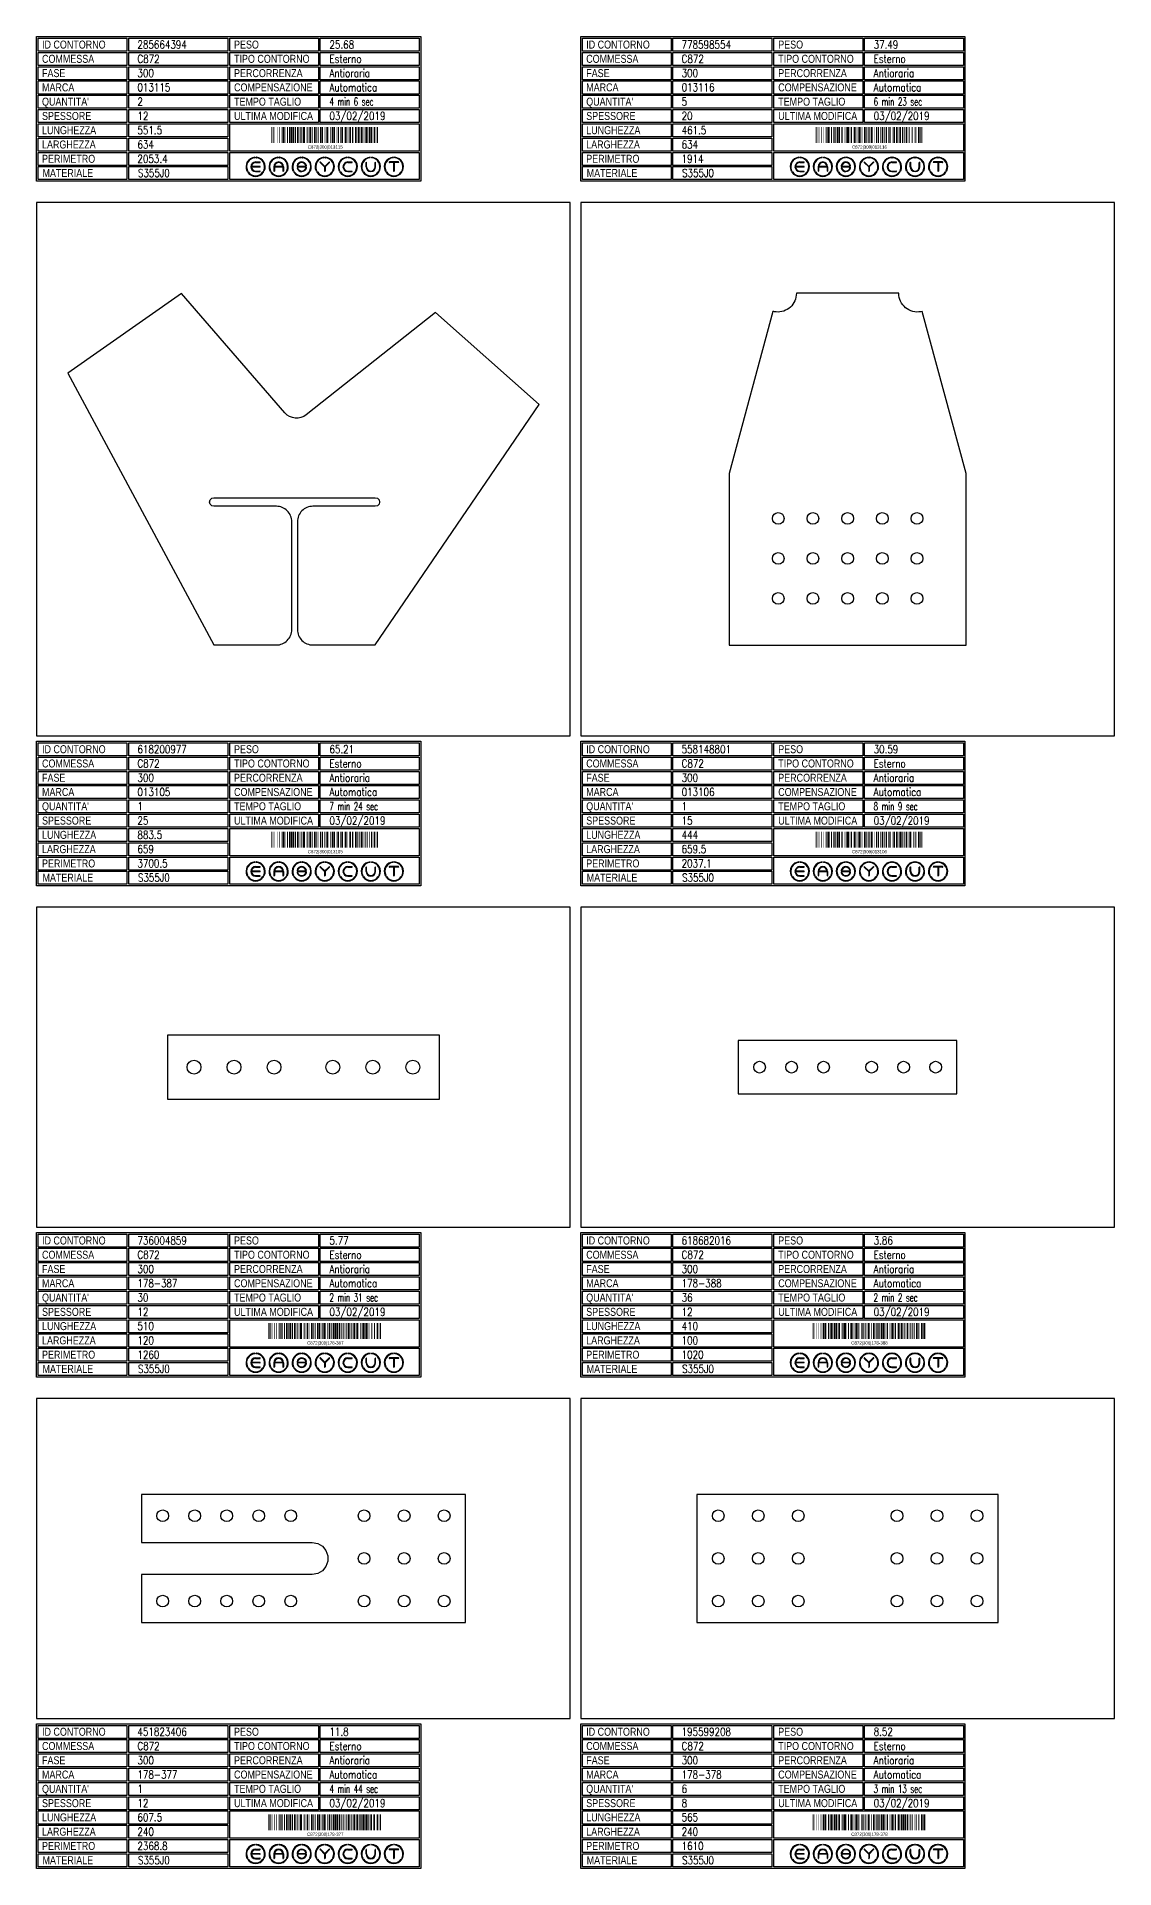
# Model space of a CAD drawing. Header units: millimetres. Extents: x 10000 to 53102, y 10000 to 35064.
# Drawn here: x 18160 to 20180, y 13242 to 16676 of the extents above; entities that cross this region are included whole.
import ezdxf
from ezdxf.enums import TextEntityAlignment as Align

# ---------------------------------------------------------------- set-up
doc = ezdxf.new("R2010")
doc.units = ezdxf.units.MM
doc.styles.add('EasyCutStyle', font='romans.shx', dxfattribs={"width": 0.8})
doc.styles.add('EasyCutStyle1', font='arial.ttf', dxfattribs={"width": 0.8})

# ---------------------------------------------------------------- blocks, each defined once
blk = doc.blocks.new('BlockShape01')
at = {"color": 253}
blk.add_lwpolyline([(0, 0), (720, 0), (720, -271), (0, -271)], close=True, dxfattribs=at)
at = {"color": 2}
for points in [[(3, -2.9), (169.3, -2.9), (169.3, -27.3), (3, -27.3)], [(3, -2.9), (169.3, -2.9), (169.3, -27.3), (3, -27.3)], [(3, -29.6), (169.3, -29.6), (169.3, -54), (3, -54)], [(361.9, -2.9), (528.3, -2.9), (528.3, -27.3), (361.9, -27.3)], [(361.9, -29.6), (528.3, -29.6), (528.3, -54), (361.9, -54)], [(3, -56.4), (169.3, -56.4), (169.3, -80.8), (3, -80.8)], [(361.9, -56.4), (528.3, -56.4), (528.3, -80.8), (361.9, -80.8)], [(3, -83.1), (169.3, -83.1), (169.3, -107.6), (3, -107.6)], [(361.9, -83.1), (528.3, -83.1), (528.3, -107.6), (361.9, -107.6)], [(3, -109.9), (169.3, -109.9), (169.3, -134.3), (3, -134.3)], [(3, -136.7), (169.3, -136.7), (169.3, -161.1), (3, -161.1)], [(361.9, -109.9), (528.3, -109.9), (528.3, -134.3), (361.9, -134.3)], [(361.9, -136.7), (528.3, -136.7), (528.3, -161.1), (361.9, -161.1)], [(3, -163.4), (169.3, -163.4), (169.3, -187.9), (3, -187.9)], [(3, -190.2), (169.3, -190.2), (169.3, -214.6), (3, -214.6)], [(3, -217), (169.3, -217), (169.3, -241.4), (3, -241.4)], [(3, -243.7), (169.3, -243.7), (169.3, -268.1), (3, -268.1)]]:
    blk.add_lwpolyline(points, close=True, dxfattribs=at)
at = {"color": 1}
for points in [[(172.7, -2.9), (358.1, -2.9), (358.1, -27.3), (172.7, -27.3)], [(172.7, -29.6), (358.1, -29.6), (358.1, -54), (172.7, -54)], [(531.6, -2.9), (717, -2.9), (717, -27.3), (531.6, -27.3)], [(531.6, -29.6), (717, -29.6), (717, -54), (531.6, -54)], [(172.7, -56.4), (358.1, -56.4), (358.1, -80.8), (172.7, -80.8)], [(531.6, -56.4), (717, -56.4), (717, -80.8), (531.6, -80.8)], [(172.7, -83.1), (358.1, -83.1), (358.1, -107.6), (172.7, -107.6)], [(531.6, -83.1), (717, -83.1), (717, -107.6), (531.6, -107.6)], [(172.7, -109.9), (358.1, -109.9), (358.1, -134.3), (172.7, -134.3)], [(172.7, -136.7), (358.1, -136.7), (358.1, -161.1), (172.7, -161.1)], [(531.6, -109.9), (717, -109.9), (717, -134.3), (531.6, -134.3)], [(531.6, -136.7), (717, -136.7), (717, -161.1), (531.6, -161.1)], [(172.7, -163.4), (358.1, -163.4), (358.1, -187.9), (172.7, -187.9)], [(361.9, -163.4), (717, -163.4), (717, -214.6), (361.9, -214.6)], [(172.7, -190.2), (358.1, -190.2), (358.1, -214.6), (172.7, -214.6)], [(172.7, -217), (358.1, -217), (358.1, -241.4), (172.7, -241.4)], [(361.9, -217), (717, -217), (717, -268.1), (361.9, -268.1)], [(172.7, -243.7), (358.1, -243.7), (358.1, -268.1), (172.7, -268.1)]]:
    blk.add_lwpolyline(points, close=True, dxfattribs=at)
at = {"color": 161, "style": 'EasyCutStyle1', "width": 0.8}
for s, p in [('COMMESSA', (10.1, -49.1)), ('ID CONTORNO', (10.1, -22.4)), ('TIPO CONTORNO', (370, -49.1)), ('PESO', (370, -22.4)), ('FASE', (10.1, -75.9)), ('PERCORRENZA', (370, -75.9)), ('MARCA', (10.1, -102.6)), ('COMPENSAZIONE', (370, -102.6)), ("QUANTITA'", (10.1, -129.4)), ('TEMPO TAGLIO', (370, -129.4)), ('SPESSORE', (10.1, -156.2)), ('LUNGHEZZA', (10.1, -182.9)), ('ULTIMA MODIFICA', (370, -156.2)), ('LARGHEZZA', (10.1, -209.7)), ('PERIMETRO', (10.1, -236.5)), ('MATERIALE', (11, -263.2))]:
    blk.add_text(s, height=15, dxfattribs=at).set_placement(p)
at = {"style": 'EasyCutStyle'}
for tag, p, width in [('ORDERSHAPE', (188.9, -49.1), 0.8), ('IDSHAPE', (188.9, -22.4), 0.8), ('TYPESHAPE', (548.8, -49.1), 0.8), ('WEIGTHSHAPE', (548.8, -22.4), 0.8), ('PHASESHAPE', (188.9, -75.9), 0.8), ('JOUSHAPE', (548.8, -75.9), 0.8), ('MKSHAPE', (188.9, -102.6), 0.8), ('COMPSHAPE', (548.8, -102.6), 0.8), ('QTASHAPE', (188.9, -129.4), 0.8), ('TIMECUTSHAPE', (548.8, -129.4), 0.65), ('TKSHAPE', (188.9, -156.2), 0.8), ('LENGTHSHAPE', (188.9, -182.9), 0.8), ('LASTMODIFYSHAPE', (548.8, -156.2), 0.8), ('HEIGHTSHAPE', (188.9, -209.7), 0.8), ('PERIMETERSHAPE', (188.9, -236.5), 0.8), ('MATSHAPE', (189.8, -263.2), 0.8)]:
    blk.add_attdef(tag, p, '', height=15, dxfattribs=dict(at, width=width))
blk = doc.blocks.new('Logo')
for color, points in [(140, [(-144.9, -7.2, -1), (-145.9, -7.6, -0.520567), (-131.2, 17.9, -1), (-131.1, 16.9, 0.520567)]), (256, [(-121.7, 0.5), (-137.5, 0.5, -0.394366), (-129.6, 7.9), (-121.7, 7.9, 1), (-121.7, 9), (-129.6, 9, 1), (-129.6, -9), (-121.7, -9, 1), (-121.7, -7.9), (-129.6, -7.9, -0.394366), (-137.5, -0.5), (-121.7, -0.5, 1)]), (140, [(-114.3, -7.2, 1), (-113.3, -7.6, 0.520567), (-128, 17.9, 0.916853), (-128.2, 16.9, 0.043377), (-128.1, 16.9, -0.520567)]), (140, [(-101.7, -7.2, -1), (-102.7, -7.6, -0.520567), (-88, 17.9, -1), (-87.9, 16.9, 0.520567)]), (140, [(-71.1, -7.2, 1), (-70.1, -7.6, 0.520567), (-84.8, 17.9, 1), (-84.9, 16.9, -0.520567)]), (140, [(-58.5, -7.2, -1), (-59.5, -7.6, -0.520567), (-44.8, 17.9, -1), (-44.7, 16.9, 0.520567)]), (256, [(-36.6, -0.5, -0.486114), (-35.5, -1.9, -0.776377), (-50.9, -2, 1), (-51.9, -2.3, 0.776377), (-34.5, -2.1, 0.486114), (-36.6, 0.5), (-49.8, 0.5, -0.486114), (-50.9, 1.9, -0.776377), (-35.5, 2, 1), (-34.5, 2.3, 0.776377), (-51.9, 2.1, 0.486114), (-49.8, -0.5)]), (140, [(-27.9, -7.2, 1), (-26.9, -7.6, 0.520567), (-41.6, 17.9, 1), (-41.7, 16.9, -0.520567)]), (140, [(-15.3, -7.2, -1), (-16.3, -7.6, -0.520567), (-1.6, 17.9, -1), (-1.5, 16.9, 0.520567)]), (256, [(0, 0.8), (-8.1, 8.8, 1), (-8.8, 8.1), (-0.5, -0.2), (-0.5, -7.9, 1), (0.5, -7.9), (0.5, -0.2), (8.8, 8.1, 1), (8.1, 8.8)]), (140, [(15.3, -7.2, 1), (16.3, -7.6, 0.520567), (1.6, 17.9, 1), (1.5, 16.9, -0.520567)]), (140, [(27.9, -7.2, -1), (26.9, -7.6, -0.520567), (41.6, 17.9, -1), (41.7, 16.9, 0.520567)]), (256, [(43.2, -9), (51.1, -9, 1), (51.1, -7.9), (43.2, -7.9, -1), (43.2, 7.9), (51.1, 7.9, 1), (51.1, 9), (43.2, 9, 1)]), (140, [(58.5, -7.2, 1), (59.5, -7.6, 0.520567), (44.8, 17.9, 1), (44.7, 16.9, -0.520567)]), (140, [(71.1, -7.2, -1), (70.1, -7.6, -0.520567), (84.8, 17.9, -1), (84.9, 16.9, 0.520567)]), (256, [(78.5, 0), (78.5, 7.9, 1), (77.4, 7.9), (77.4, 0, 1), (95.4, 0), (95.4, 7.9, 1), (94.3, 7.9), (94.3, 0, -1)]), (140, [(101.7, -7.2, 1), (102.7, -7.6, 0.520567), (88, 17.9, 1), (87.9, 16.9, -0.520567)]), (140, [(114.3, -7.2, -1), (113.3, -7.6, -0.520567), (128, 17.9, -1), (128.1, 16.9, 0.520567)]), (256, [(121.1, 9, 1), (121.1, 7.9), (129.1, 7.9), (129.1, -7.9, 1), (130.1, -7.9), (130.1, 7.9), (138.1, 7.9, 1), (138.1, 9)]), (140, [(144.9, -7.2, 1), (145.9, -7.6, 0.520567), (131.2, 17.9, 1), (131.1, 16.9, -0.520567)]), (140, [(-114.9, -10.3, 1), (-115.7, -9.7, -0.520567), (-143.5, -9.7, 1), (-144.3, -10.3, 0.520567)]), (140, [(-71.7, -10.3, 1), (-72.5, -9.7, -0.520567), (-100.3, -9.7, 1), (-101.1, -10.3, 0.520567)]), (140, [(-28.5, -10.3, 1), (-29.3, -9.7, -0.520567), (-57.1, -9.7, 1), (-57.9, -10.3, 0.520567)]), (140, [(14.7, -10.3, 1), (13.9, -9.7, -0.520567), (-13.9, -9.7, 1), (-14.7, -10.3, 0.520567)]), (140, [(57.9, -10.3, 1), (57.1, -9.7, -0.520567), (29.3, -9.7, 1), (28.5, -10.3, 0.520567)]), (140, [(101.1, -10.3, 1), (100.3, -9.7, -0.520567), (72.5, -9.7, 1), (71.7, -10.3, 0.520567)]), (140, [(144.3, -10.3, 1), (143.5, -9.7, -0.520567), (115.7, -9.7, 1), (114.9, -10.3, 0.520567)])]:
    blk.add_hatch(color=color).paths.add_polyline_path(points)
h = blk.add_hatch(color=256)
h.paths.add_polyline_path([(-78.5, -0.5), (-78.5, -7.9, 1), (-77.4, -7.9), (-77.4, 0, 1), (-95.4, 0), (-95.4, -7.9, 1), (-94.3, -7.9), (-94.3, -0.5)])
h.paths.add_polyline_path([(-94.3, 0.5, -0.933992), (-78.5, 0.5)], flags=16)
for p, q in [((-121.7, 0.5), (-137.5, 0.5)), ((-129.6, 9), (-121.7, 9)), ((-129.6, 7.9), (-121.7, 7.9)), ((-95.4, 0), (-95.4, -7.9)), ((-78.5, 0.5), (-94.3, 0.5)), ((-77.4, 0), (-77.4, -7.9)), ((-36.6, 0.5), (-49.8, 0.5)), ((-0.5, -0.2), (-8.8, 8.1)), ((0, 0.8), (-8.1, 8.8)), ((0, 0.8), (8.1, 8.8)), ((0.5, -0.2), (8.8, 8.1)), ((43.2, 9), (51.1, 9)), ((43.2, 7.9), (51.1, 7.9)), ((77.4, 0), (77.4, 7.9)), ((78.5, 0), (78.5, 7.9)), ((94.3, 0), (94.3, 7.9)), ((95.4, 0), (95.4, 7.9)), ((138.1, 9), (121.1, 9)), ((129.1, 7.9), (121.1, 7.9)), ((129.1, 7.9), (129.1, -7.9)), ((130.1, 7.9), (130.1, -7.9)), ((138.1, 7.9), (130.1, 7.9)), ((-121.7, -0.5), (-137.5, -0.5)), ((-129.6, -7.9), (-121.7, -7.9)), ((-129.6, -9), (-121.7, -9)), ((-94.3, -0.5), (-94.3, -7.9)), ((-78.5, -0.5), (-94.3, -0.5)), ((-78.5, -0.5), (-78.5, -7.9)), ((-36.6, -0.5), (-49.8, -0.5)), ((-0.5, -0.2), (-0.5, -7.9)), ((0.5, -0.2), (0.5, -7.9)), ((43.2, -7.9), (51.1, -7.9)), ((43.2, -9), (51.1, -9))]:
    blk.add_line(p, q)
at = {"color": 140}
for centre, radius, start, end in [((-129.6, 0), 18, 95, 205), ((-129.6, 0), 16.9, 95, 205), ((-131.1, 17.4), 0.54, 275, 95), ((-128.1, 17.4), 0.54, 85, 265), ((-129.6, 0), 16.9, 335, 85), ((-129.6, 0), 18, 335, 85), ((-86.4, 0), 18, 95, 205), ((-86.4, 0), 16.9, 95, 205), ((-87.9, 17.4), 0.54, 275, 95), ((-84.9, 17.4), 0.54, 85, 265), ((-86.4, 0), 16.9, 335, 85), ((-86.4, 0), 18, 335, 85), ((-43.2, 0), 18, 95, 205), ((-43.2, 0), 16.9, 95, 205), ((-44.7, 17.4), 0.54, 275, 95), ((-41.7, 17.4), 0.54, 85, 265), ((-43.2, 0), 16.9, 335, 85), ((-43.2, 0), 18, 335, 85), ((0, 0), 18, 95, 205), ((0, 0), 16.9, 95, 205), ((-1.5, 17.4), 0.54, 275, 95), ((1.5, 17.4), 0.54, 85, 265), ((0, 0), 16.9, 335, 85), ((0, 0), 18, 335, 85), ((43.2, 0), 18, 95, 205), ((43.2, 0), 16.9, 95, 205), ((41.7, 17.4), 0.54, 275, 95), ((44.7, 17.4), 0.54, 85, 265), ((43.2, 0), 16.9, 335, 85), ((43.2, 0), 18, 335, 85), ((86.4, 0), 18, 95, 205), ((86.4, 0), 16.9, 95, 205), ((84.9, 17.4), 0.54, 275, 95), ((87.9, 17.4), 0.54, 85, 265), ((86.4, 0), 16.9, 335, 85), ((86.4, 0), 18, 335, 85), ((129.6, 0), 18, 95, 205), ((129.6, 0), 16.9, 95, 205), ((128.1, 17.4), 0.54, 275, 95), ((131.1, 17.4), 0.54, 85, 265), ((129.6, 0), 16.9, 335, 85), ((129.6, 0), 18, 335, 85), ((-145.4, -7.4), 0.54, 205, 25), ((-143.9, -10), 0.54, 35, 215), ((-129.6, 0), 18, 215, 325), ((-129.6, 0), 16.9, 215, 325), ((-115.3, -10), 0.54, 325, 145), ((-113.8, -7.4), 0.54, 155, 335), ((-102.2, -7.4), 0.54, 205, 25), ((-100.7, -10), 0.54, 35, 215), ((-86.4, 0), 18, 215, 325), ((-86.4, 0), 16.9, 215, 325), ((-72.1, -10), 0.54, 325, 145), ((-70.6, -7.4), 0.54, 155, 335), ((-59, -7.4), 0.54, 205, 25), ((-57.5, -10), 0.54, 35, 215), ((-43.2, 0), 18, 215, 325), ((-43.2, 0), 16.9, 215, 325), ((-28.9, -10), 0.54, 325, 145), ((-27.4, -7.4), 0.54, 155, 335), ((-15.8, -7.4), 0.54, 205, 25), ((-14.3, -10), 0.54, 35, 215), ((0, 0), 18, 215, 325), ((0, 0), 16.9, 215, 325), ((14.3, -10), 0.54, 325, 145), ((15.8, -7.4), 0.54, 155, 335), ((27.4, -7.4), 0.54, 205, 25), ((28.9, -10), 0.54, 35, 215), ((43.2, 0), 18, 215, 325), ((43.2, 0), 16.9, 215, 325), ((57.5, -10), 0.54, 325, 145), ((59, -7.4), 0.54, 155, 335), ((70.6, -7.4), 0.54, 205, 25), ((72.1, -10), 0.54, 35, 215), ((86.4, 0), 18, 215, 325), ((86.4, 0), 16.9, 215, 325), ((100.7, -10), 0.54, 325, 145), ((102.2, -7.4), 0.54, 155, 335), ((113.8, -7.4), 0.54, 205, 25), ((115.3, -10), 0.54, 35, 215), ((129.6, 0), 18, 215, 325), ((129.6, 0), 16.9, 215, 325), ((143.9, -10), 0.54, 325, 145), ((145.4, -7.4), 0.54, 155, 335)]:
    blk.add_arc(centre, radius, start, end, dxfattribs=at)
for centre, radius, start, end in [((-129.6, 0), 9, 90, 270), ((-129.6, 0), 7.92, 90, 176.0904), ((-121.7, 8.5), 0.54, 270, 90), ((-121.7, 0), 0.54, 270, 90), ((-86.4, 0), 9, 0, 180), ((-86.4, 0), 7.92, 3.9096, 176.0904), ((-49.8, 1.6), 2.16, 166.2998, 270), ((-43.2, 0), 9, 15, 166.2998), ((-43.2, 0), 7.92, 15, 166.2998), ((-49.8, 1.6), 1.08, 166.2998, 270), ((-36.6, -1.6), 2.16, 346.2998, 90), ((-35, 2.2), 0.54, 195, 15), ((-8.5, 8.5), 0.54, 45, 225), ((8.5, 8.5), 0.54, 315, 135), ((43.2, 0), 9, 90, 270), ((43.2, 0), 7.92, 90, 270), ((51.1, 8.5), 0.54, 270, 90), ((77.9, 7.9), 0.54, 0, 180), ((86.4, 0), 9, 180, 0), ((86.4, 0), 7.92, 180, 0), ((94.9, 7.9), 0.54, 0, 180), ((121.1, 8.5), 0.54, 90, 270), ((138.1, 8.5), 0.54, 270, 90), ((-129.6, 0), 7.92, 183.9096, 270), ((-121.7, -8.5), 0.54, 270, 90), ((-94.9, -7.9), 0.54, 180, 0), ((-77.9, -7.9), 0.54, 180, 0), ((-51.4, -2.2), 0.54, 15, 195), ((-43.2, 0), 9, 195, 346.2998), ((-43.2, 0), 7.92, 195, 346.2998), ((-36.6, -1.6), 1.08, 346.2998, 90), ((0, -7.9), 0.54, 180, 0), ((51.1, -8.5), 0.54, 270, 90), ((129.6, -7.9), 0.54, 180, 0)]:
    blk.add_arc(centre, radius, start, end)
blk = doc.blocks.new('451823406_128', base_point=(343.75, -400))
at = {"linetype": 'Continuous'}
for points, const_width in [([(344.75, -400), (344.75, -370)], 2), ([(347.25, -400), (347.25, -370)], 1), ([(350.25, -400), (350.25, -370)], 1), ([(355.25, -400), (355.25, -370)], 1), ([(359.25, -400), (359.25, -370)], 1), ([(363.75, -400), (363.75, -370)], 2), ([(367.25, -400), (367.25, -370)], 3), ([(370.25, -400), (370.25, -370)], 1), ([(373.75, -400), (373.75, -370)], 2), ([(378.25, -400), (378.25, -370)], 3), ([(381.75, -400), (381.75, -370)], 2), ([(385.25, -400), (385.25, -370)], 3), ([(388.75, -400), (388.75, -370)], 2), ([(393.25, -400), (393.25, -370)], 3), ([(397.25, -400), (397.25, -370)], 1), ([(399.25, -400), (399.25, -370)], 1), ([(401.25, -400), (401.25, -370)], 1), ([(404.75, -400), (404.75, -370)], 4), ([(410.75, -400), (410.75, -370)], 2), ([(414.25, -400), (414.25, -370)], 1), ([(417.25, -400), (417.25, -370)], 3), ([(421.25, -400), (421.25, -370)], 1), ([(425.25, -400), (425.25, -370)], 3), ([(428.75, -400), (428.75, -370)], 2), ([(432.25, -400), (432.25, -370)], 1), ([(436.25, -400), (436.25, -370)], 3), ([(439.75, -400), (439.75, -370)], 2), ([(443.25, -400), (443.25, -370)], 1), ([(445.25, -400), (445.25, -370)], 1), ([(448.75, -400), (448.75, -370)], 4), ([(454.25, -400), (454.25, -370)], 1), ([(458.25, -400), (458.25, -370)], 3), ([(462.75, -400), (462.75, -370)], 2), ([(466.25, -400), (466.25, -370)], 3), ([(469.75, -400), (469.75, -370)], 2), ([(473.25, -400), (473.25, -370)], 3), ([(477.25, -400), (477.25, -370)], 3), ([(480.25, -400), (480.25, -370)], 1), ([(483.75, -400), (483.75, -370)], 2), ([(487.25, -400), (487.25, -370)], 1), ([(490.75, -400), (490.75, -370)], 2), ([(494.25, -400), (494.25, -370)], 3), ([(498.75, -400), (498.75, -370)], 2), ([(502.25, -400), (502.25, -370)], 1), ([(505.25, -400), (505.25, -370)], 3), ([(510.25, -400), (510.25, -370)], 3), ([(513.75, -400), (513.75, -370)], 2), ([(517.25, -400), (517.25, -370)], 3), ([(521.25, -400), (521.25, -370)], 3), ([(524.75, -400), (524.75, -370)], 2), ([(528.25, -400), (528.25, -370)], 3), ([(531.75, -400), (531.75, -370)], 2), ([(536.25, -400), (536.25, -370)], 3), ([(540.25, -400), (540.25, -370)], 1), ([(542.75, -400), (542.75, -370)], 2), ([(548.25, -400), (548.25, -370)], 3), ([(551.25, -400), (551.25, -370)], 1), ([(553.75, -400), (553.75, -370)], 2)]:
    blk.add_lwpolyline(points, dxfattribs=dict(at, const_width=const_width))
blk.add_text('C872|300|178-377', height=6).set_placement((450.25, -410.5), align=Align.CENTER)
blk = doc.blocks.new('195599208_128', base_point=(322.5, -400))
at = {"linetype": 'Continuous'}
for points, const_width in [([(323.5, -400), (323.5, -370)], 2), ([(326, -400), (326, -370)], 1), ([(329, -400), (329, -370)], 1), ([(334, -400), (334, -370)], 1), ([(338, -400), (338, -370)], 1), ([(342.5, -400), (342.5, -370)], 2), ([(346, -400), (346, -370)], 3), ([(349, -400), (349, -370)], 1), ([(352.5, -400), (352.5, -370)], 2), ([(357, -400), (357, -370)], 3), ([(360.5, -400), (360.5, -370)], 2), ([(364, -400), (364, -370)], 3), ([(367.5, -400), (367.5, -370)], 2), ([(372, -400), (372, -370)], 3), ([(376, -400), (376, -370)], 1), ([(378, -400), (378, -370)], 1), ([(380, -400), (380, -370)], 1), ([(383.5, -400), (383.5, -370)], 4), ([(389.5, -400), (389.5, -370)], 2), ([(393, -400), (393, -370)], 1), ([(396, -400), (396, -370)], 3), ([(400, -400), (400, -370)], 1), ([(404, -400), (404, -370)], 3), ([(407.5, -400), (407.5, -370)], 2), ([(411, -400), (411, -370)], 1), ([(415, -400), (415, -370)], 3), ([(418.5, -400), (418.5, -370)], 2), ([(422, -400), (422, -370)], 1), ([(424, -400), (424, -370)], 1), ([(427.5, -400), (427.5, -370)], 4), ([(433, -400), (433, -370)], 1), ([(437, -400), (437, -370)], 3), ([(441.5, -400), (441.5, -370)], 2), ([(445, -400), (445, -370)], 3), ([(448.5, -400), (448.5, -370)], 2), ([(452, -400), (452, -370)], 3), ([(456, -400), (456, -370)], 3), ([(459, -400), (459, -370)], 1), ([(462.5, -400), (462.5, -370)], 2), ([(466, -400), (466, -370)], 1), ([(469.5, -400), (469.5, -370)], 2), ([(473, -400), (473, -370)], 3), ([(477.5, -400), (477.5, -370)], 2), ([(481, -400), (481, -370)], 1), ([(484, -400), (484, -370)], 3), ([(489, -400), (489, -370)], 3), ([(492.5, -400), (492.5, -370)], 2), ([(496, -400), (496, -370)], 3), ([(500, -400), (500, -370)], 3), ([(503, -400), (503, -370)], 1), ([(506.5, -400), (506.5, -370)], 2), ([(510, -400), (510, -370)], 1), ([(514, -400), (514, -370)], 1), ([(516.5, -400), (516.5, -370)], 2), ([(521.5, -400), (521.5, -370)], 2), ([(527, -400), (527, -370)], 3), ([(530, -400), (530, -370)], 1), ([(532.5, -400), (532.5, -370)], 2)]:
    blk.add_lwpolyline(points, dxfattribs=dict(at, const_width=const_width))
blk.add_text('C872|300|178-378', height=6).set_placement((429, -410.5), align=Align.CENTER)
blk = doc.blocks.new('736004859_128', base_point=(295, -460))
at = {"linetype": 'Continuous'}
for points, const_width in [([(296, -460), (296, -430)], 2), ([(298.5, -460), (298.5, -430)], 1), ([(301.5, -460), (301.5, -430)], 1), ([(306.5, -460), (306.5, -430)], 1), ([(310.5, -460), (310.5, -430)], 1), ([(315, -460), (315, -430)], 2), ([(318.5, -460), (318.5, -430)], 3), ([(321.5, -460), (321.5, -430)], 1), ([(325, -460), (325, -430)], 2), ([(329.5, -460), (329.5, -430)], 3), ([(333, -460), (333, -430)], 2), ([(336.5, -460), (336.5, -430)], 3), ([(340, -460), (340, -430)], 2), ([(344.5, -460), (344.5, -430)], 3), ([(348.5, -460), (348.5, -430)], 1), ([(350.5, -460), (350.5, -430)], 1), ([(352.5, -460), (352.5, -430)], 1), ([(356, -460), (356, -430)], 4), ([(362, -460), (362, -430)], 2), ([(365.5, -460), (365.5, -430)], 1), ([(368.5, -460), (368.5, -430)], 3), ([(372.5, -460), (372.5, -430)], 1), ([(376.5, -460), (376.5, -430)], 3), ([(380, -460), (380, -430)], 2), ([(383.5, -460), (383.5, -430)], 1), ([(387.5, -460), (387.5, -430)], 3), ([(391, -460), (391, -430)], 2), ([(394.5, -460), (394.5, -430)], 1), ([(396.5, -460), (396.5, -430)], 1), ([(400, -460), (400, -430)], 4), ([(405.5, -460), (405.5, -430)], 1), ([(409.5, -460), (409.5, -430)], 3), ([(414, -460), (414, -430)], 2), ([(417.5, -460), (417.5, -430)], 3), ([(421, -460), (421, -430)], 2), ([(424.5, -460), (424.5, -430)], 3), ([(428.5, -460), (428.5, -430)], 3), ([(431.5, -460), (431.5, -430)], 1), ([(435, -460), (435, -430)], 2), ([(438.5, -460), (438.5, -430)], 1), ([(442, -460), (442, -430)], 2), ([(445.5, -460), (445.5, -430)], 3), ([(450, -460), (450, -430)], 2), ([(453.5, -460), (453.5, -430)], 1), ([(456.5, -460), (456.5, -430)], 3), ([(461.5, -460), (461.5, -430)], 3), ([(464.5, -460), (464.5, -430)], 1), ([(468, -460), (468, -430)], 2), ([(472.5, -460), (472.5, -430)], 3), ([(476, -460), (476, -430)], 2), ([(479.5, -460), (479.5, -430)], 3), ([(482.5, -460), (482.5, -430)], 1), ([(484.5, -460), (484.5, -430)], 1), ([(489, -460), (489, -430)], 2), ([(494, -460), (494, -430)], 2), ([(499.5, -460), (499.5, -430)], 3), ([(502.5, -460), (502.5, -430)], 1), ([(505, -460), (505, -430)], 2)]:
    blk.add_lwpolyline(points, dxfattribs=dict(at, const_width=const_width))
blk.add_text('C872|300|178-387', height=6).set_placement((401.5, -470.5), align=Align.CENTER)
blk = doc.blocks.new('618682016_128', base_point=(245, -470))
at = {"linetype": 'Continuous'}
for points, const_width in [([(246, -470), (246, -440)], 2), ([(248.5, -470), (248.5, -440)], 1), ([(251.5, -470), (251.5, -440)], 1), ([(256.5, -470), (256.5, -440)], 1), ([(260.5, -470), (260.5, -440)], 1), ([(265, -470), (265, -440)], 2), ([(268.5, -470), (268.5, -440)], 3), ([(271.5, -470), (271.5, -440)], 1), ([(275, -470), (275, -440)], 2), ([(279.5, -470), (279.5, -440)], 3), ([(283, -470), (283, -440)], 2), ([(286.5, -470), (286.5, -440)], 3), ([(290, -470), (290, -440)], 2), ([(294.5, -470), (294.5, -440)], 3), ([(298.5, -470), (298.5, -440)], 1), ([(300.5, -470), (300.5, -440)], 1), ([(302.5, -470), (302.5, -440)], 1), ([(306, -470), (306, -440)], 4), ([(312, -470), (312, -440)], 2), ([(315.5, -470), (315.5, -440)], 1), ([(318.5, -470), (318.5, -440)], 3), ([(322.5, -470), (322.5, -440)], 1), ([(326.5, -470), (326.5, -440)], 3), ([(330, -470), (330, -440)], 2), ([(333.5, -470), (333.5, -440)], 1), ([(337.5, -470), (337.5, -440)], 3), ([(341, -470), (341, -440)], 2), ([(344.5, -470), (344.5, -440)], 1), ([(346.5, -470), (346.5, -440)], 1), ([(350, -470), (350, -440)], 4), ([(355.5, -470), (355.5, -440)], 1), ([(359.5, -470), (359.5, -440)], 3), ([(364, -470), (364, -440)], 2), ([(367.5, -470), (367.5, -440)], 3), ([(371, -470), (371, -440)], 2), ([(374.5, -470), (374.5, -440)], 3), ([(378.5, -470), (378.5, -440)], 3), ([(381.5, -470), (381.5, -440)], 1), ([(385, -470), (385, -440)], 2), ([(388.5, -470), (388.5, -440)], 1), ([(392, -470), (392, -440)], 2), ([(395.5, -470), (395.5, -440)], 3), ([(400, -470), (400, -440)], 2), ([(403.5, -470), (403.5, -440)], 1), ([(406.5, -470), (406.5, -440)], 3), ([(411.5, -470), (411.5, -440)], 3), ([(414.5, -470), (414.5, -440)], 1), ([(418, -470), (418, -440)], 2), ([(422.5, -470), (422.5, -440)], 3), ([(425.5, -470), (425.5, -440)], 1), ([(429, -470), (429, -440)], 2), ([(433, -470), (433, -440)], 2), ([(435.5, -470), (435.5, -440)], 1), ([(440.5, -470), (440.5, -440)], 3), ([(444, -470), (444, -440)], 2), ([(449.5, -470), (449.5, -440)], 3), ([(452.5, -470), (452.5, -440)], 1), ([(455, -470), (455, -440)], 2)]:
    blk.add_lwpolyline(points, dxfattribs=dict(at, const_width=const_width))
blk.add_text('C872|300|178-388', height=6).set_placement((351.5, -480.5), align=Align.CENTER)
blk = doc.blocks.new('618200977_128', base_point=(481.8, -390.5))
at = {"linetype": 'Continuous'}
for points, const_width in [([(482.8, -390.5), (482.8, -360.5)], 2), ([(485.2, -390.5), (485.2, -360.5)], 1), ([(488.2, -390.5), (488.2, -360.5)], 1), ([(493.2, -390.5), (493.2, -360.5)], 1), ([(497.2, -390.5), (497.2, -360.5)], 1), ([(501.8, -390.5), (501.8, -360.5)], 2), ([(505.2, -390.5), (505.2, -360.5)], 3), ([(508.2, -390.5), (508.2, -360.5)], 1), ([(511.8, -390.5), (511.8, -360.5)], 2), ([(516.2, -390.5), (516.2, -360.5)], 3), ([(519.8, -390.5), (519.8, -360.5)], 2), ([(523.2, -390.5), (523.2, -360.5)], 3), ([(526.8, -390.5), (526.8, -360.5)], 2), ([(531.2, -390.5), (531.2, -360.5)], 3), ([(535.2, -390.5), (535.2, -360.5)], 1), ([(537.2, -390.5), (537.2, -360.5)], 1), ([(539.2, -390.5), (539.2, -360.5)], 1), ([(542.8, -390.5), (542.8, -360.5)], 4), ([(548.8, -390.5), (548.8, -360.5)], 2), ([(552.2, -390.5), (552.2, -360.5)], 1), ([(555.2, -390.5), (555.2, -360.5)], 3), ([(559.2, -390.5), (559.2, -360.5)], 1), ([(563.2, -390.5), (563.2, -360.5)], 3), ([(566.8, -390.5), (566.8, -360.5)], 2), ([(570.2, -390.5), (570.2, -360.5)], 1), ([(574.2, -390.5), (574.2, -360.5)], 3), ([(577.8, -390.5), (577.8, -360.5)], 2), ([(581.2, -390.5), (581.2, -360.5)], 1), ([(583.2, -390.5), (583.2, -360.5)], 1), ([(586.8, -390.5), (586.8, -360.5)], 4), ([(592.2, -390.5), (592.2, -360.5)], 1), ([(596.2, -390.5), (596.2, -360.5)], 3), ([(599.8, -390.5), (599.8, -360.5)], 2), ([(603.2, -390.5), (603.2, -360.5)], 1), ([(607.2, -390.5), (607.2, -360.5)], 3), ([(611.8, -390.5), (611.8, -360.5)], 2), ([(614.8, -390.5), (614.8, -360.5)], 2), ([(618.2, -390.5), (618.2, -360.5)], 1), ([(621.2, -390.5), (621.2, -360.5)], 3), ([(625.2, -390.5), (625.2, -360.5)], 1), ([(629.2, -390.5), (629.2, -360.5)], 3), ([(633.8, -390.5), (633.8, -360.5)], 2), ([(636.2, -390.5), (636.2, -360.5)], 1), ([(640.2, -390.5), (640.2, -360.5)], 3), ([(643.8, -390.5), (643.8, -360.5)], 2), ([(647.8, -390.5), (647.8, -360.5)], 2), ([(651.2, -390.5), (651.2, -360.5)], 3), ([(655.2, -390.5), (655.2, -360.5)], 1), ([(658.8, -390.5), (658.8, -360.5)], 2), ([(662.2, -390.5), (662.2, -360.5)], 1), ([(665.2, -390.5), (665.2, -360.5)], 1), ([(669.8, -390.5), (669.8, -360.5)], 2), ([(675.2, -390.5), (675.2, -360.5)], 3), ([(678.2, -390.5), (678.2, -360.5)], 1), ([(680.8, -390.5), (680.8, -360.5)], 2)]:
    blk.add_lwpolyline(points, dxfattribs=dict(at, const_width=const_width))
blk.add_text('C872|300|013105', height=6).set_placement((582.8, -401), align=Align.CENTER)
blk = doc.blocks.new('558148801_128', base_point=(262, -390.2))
at = {"linetype": 'Continuous'}
for points, const_width in [([(263, -390.2), (263, -360.2)], 2), ([(265.5, -390.2), (265.5, -360.2)], 1), ([(268.5, -390.2), (268.5, -360.2)], 1), ([(273.5, -390.2), (273.5, -360.2)], 1), ([(277.5, -390.2), (277.5, -360.2)], 1), ([(282, -390.2), (282, -360.2)], 2), ([(285.5, -390.2), (285.5, -360.2)], 3), ([(288.5, -390.2), (288.5, -360.2)], 1), ([(292, -390.2), (292, -360.2)], 2), ([(296.5, -390.2), (296.5, -360.2)], 3), ([(300, -390.2), (300, -360.2)], 2), ([(303.5, -390.2), (303.5, -360.2)], 3), ([(307, -390.2), (307, -360.2)], 2), ([(311.5, -390.2), (311.5, -360.2)], 3), ([(315.5, -390.2), (315.5, -360.2)], 1), ([(317.5, -390.2), (317.5, -360.2)], 1), ([(319.5, -390.2), (319.5, -360.2)], 1), ([(323, -390.2), (323, -360.2)], 4), ([(329, -390.2), (329, -360.2)], 2), ([(332.5, -390.2), (332.5, -360.2)], 1), ([(335.5, -390.2), (335.5, -360.2)], 3), ([(339.5, -390.2), (339.5, -360.2)], 1), ([(343.5, -390.2), (343.5, -360.2)], 3), ([(347, -390.2), (347, -360.2)], 2), ([(350.5, -390.2), (350.5, -360.2)], 1), ([(354.5, -390.2), (354.5, -360.2)], 3), ([(358, -390.2), (358, -360.2)], 2), ([(361.5, -390.2), (361.5, -360.2)], 1), ([(363.5, -390.2), (363.5, -360.2)], 1), ([(367, -390.2), (367, -360.2)], 4), ([(372.5, -390.2), (372.5, -360.2)], 1), ([(376.5, -390.2), (376.5, -360.2)], 3), ([(380, -390.2), (380, -360.2)], 2), ([(383.5, -390.2), (383.5, -360.2)], 1), ([(387.5, -390.2), (387.5, -360.2)], 3), ([(392, -390.2), (392, -360.2)], 2), ([(395, -390.2), (395, -360.2)], 2), ([(398.5, -390.2), (398.5, -360.2)], 1), ([(401.5, -390.2), (401.5, -360.2)], 3), ([(405.5, -390.2), (405.5, -360.2)], 1), ([(409.5, -390.2), (409.5, -360.2)], 3), ([(414, -390.2), (414, -360.2)], 2), ([(416.5, -390.2), (416.5, -360.2)], 1), ([(420.5, -390.2), (420.5, -360.2)], 3), ([(424, -390.2), (424, -360.2)], 2), ([(428, -390.2), (428, -360.2)], 2), ([(432.5, -390.2), (432.5, -360.2)], 3), ([(435.5, -390.2), (435.5, -360.2)], 1), ([(439.5, -390.2), (439.5, -360.2)], 3), ([(442.5, -390.2), (442.5, -360.2)], 1), ([(446, -390.2), (446, -360.2)], 2), ([(450, -390.2), (450, -360.2)], 2), ([(455.5, -390.2), (455.5, -360.2)], 3), ([(458.5, -390.2), (458.5, -360.2)], 1), ([(461, -390.2), (461, -360.2)], 2)]:
    blk.add_lwpolyline(points, dxfattribs=dict(at, const_width=const_width))
blk.add_text('C872|300|013106', height=6).set_placement((363, -400.7), align=Align.CENTER)
blk = doc.blocks.new('285664394_128', base_point=(315.8, -403))
at = {"linetype": 'Continuous'}
for points, const_width in [([(316.8, -403), (316.8, -373)], 2), ([(319.3, -403), (319.3, -373)], 1), ([(322.3, -403), (322.3, -373)], 1), ([(327.3, -403), (327.3, -373)], 1), ([(331.3, -403), (331.3, -373)], 1), ([(335.8, -403), (335.8, -373)], 2), ([(339.3, -403), (339.3, -373)], 3), ([(342.3, -403), (342.3, -373)], 1), ([(345.8, -403), (345.8, -373)], 2), ([(350.3, -403), (350.3, -373)], 3), ([(353.8, -403), (353.8, -373)], 2), ([(357.3, -403), (357.3, -373)], 3), ([(360.8, -403), (360.8, -373)], 2), ([(365.3, -403), (365.3, -373)], 3), ([(369.3, -403), (369.3, -373)], 1), ([(371.3, -403), (371.3, -373)], 1), ([(373.3, -403), (373.3, -373)], 1), ([(376.8, -403), (376.8, -373)], 4), ([(382.8, -403), (382.8, -373)], 2), ([(386.3, -403), (386.3, -373)], 1), ([(389.3, -403), (389.3, -373)], 3), ([(393.3, -403), (393.3, -373)], 1), ([(397.3, -403), (397.3, -373)], 3), ([(400.8, -403), (400.8, -373)], 2), ([(404.3, -403), (404.3, -373)], 1), ([(408.3, -403), (408.3, -373)], 3), ([(411.8, -403), (411.8, -373)], 2), ([(415.3, -403), (415.3, -373)], 1), ([(417.3, -403), (417.3, -373)], 1), ([(420.8, -403), (420.8, -373)], 4), ([(426.3, -403), (426.3, -373)], 1), ([(430.3, -403), (430.3, -373)], 3), ([(433.8, -403), (433.8, -373)], 2), ([(437.3, -403), (437.3, -373)], 1), ([(441.3, -403), (441.3, -373)], 3), ([(445.8, -403), (445.8, -373)], 2), ([(448.8, -403), (448.8, -373)], 2), ([(452.3, -403), (452.3, -373)], 1), ([(455.3, -403), (455.3, -373)], 3), ([(459.3, -403), (459.3, -373)], 1), ([(463.3, -403), (463.3, -373)], 3), ([(467.8, -403), (467.8, -373)], 2), ([(470.3, -403), (470.3, -373)], 1), ([(474.3, -403), (474.3, -373)], 3), ([(478.8, -403), (478.8, -373)], 2), ([(481.8, -403), (481.8, -373)], 2), ([(485.3, -403), (485.3, -373)], 3), ([(489.3, -403), (489.3, -373)], 1), ([(493.3, -403), (493.3, -373)], 3), ([(496.8, -403), (496.8, -373)], 2), ([(500.3, -403), (500.3, -373)], 3), ([(503.8, -403), (503.8, -373)], 2), ([(509.3, -403), (509.3, -373)], 3), ([(512.3, -403), (512.3, -373)], 1), ([(514.8, -403), (514.8, -373)], 2)]:
    blk.add_lwpolyline(points, dxfattribs=dict(at, const_width=const_width))
blk.add_text('C872|300|013115', height=6).set_placement((416.8, -413.5), align=Align.CENTER)
blk = doc.blocks.new('778598554_128', base_point=(270.8, -403))
at = {"linetype": 'Continuous'}
for points, const_width in [([(271.8, -403), (271.8, -373)], 2), ([(274.3, -403), (274.3, -373)], 1), ([(277.3, -403), (277.3, -373)], 1), ([(282.3, -403), (282.3, -373)], 1), ([(286.3, -403), (286.3, -373)], 1), ([(290.8, -403), (290.8, -373)], 2), ([(294.3, -403), (294.3, -373)], 3), ([(297.3, -403), (297.3, -373)], 1), ([(300.8, -403), (300.8, -373)], 2), ([(305.3, -403), (305.3, -373)], 3), ([(308.8, -403), (308.8, -373)], 2), ([(312.3, -403), (312.3, -373)], 3), ([(315.8, -403), (315.8, -373)], 2), ([(320.3, -403), (320.3, -373)], 3), ([(324.3, -403), (324.3, -373)], 1), ([(326.3, -403), (326.3, -373)], 1), ([(328.3, -403), (328.3, -373)], 1), ([(331.8, -403), (331.8, -373)], 4), ([(337.8, -403), (337.8, -373)], 2), ([(341.3, -403), (341.3, -373)], 1), ([(344.3, -403), (344.3, -373)], 3), ([(348.3, -403), (348.3, -373)], 1), ([(352.3, -403), (352.3, -373)], 3), ([(355.8, -403), (355.8, -373)], 2), ([(359.3, -403), (359.3, -373)], 1), ([(363.3, -403), (363.3, -373)], 3), ([(366.8, -403), (366.8, -373)], 2), ([(370.3, -403), (370.3, -373)], 1), ([(372.3, -403), (372.3, -373)], 1), ([(375.8, -403), (375.8, -373)], 4), ([(381.3, -403), (381.3, -373)], 1), ([(385.3, -403), (385.3, -373)], 3), ([(388.8, -403), (388.8, -373)], 2), ([(392.3, -403), (392.3, -373)], 1), ([(396.3, -403), (396.3, -373)], 3), ([(400.8, -403), (400.8, -373)], 2), ([(403.8, -403), (403.8, -373)], 2), ([(407.3, -403), (407.3, -373)], 1), ([(410.3, -403), (410.3, -373)], 3), ([(414.3, -403), (414.3, -373)], 1), ([(418.3, -403), (418.3, -373)], 3), ([(422.8, -403), (422.8, -373)], 2), ([(425.3, -403), (425.3, -373)], 1), ([(429.3, -403), (429.3, -373)], 3), ([(433.8, -403), (433.8, -373)], 2), ([(436.8, -403), (436.8, -373)], 2), ([(441.3, -403), (441.3, -373)], 3), ([(444.3, -403), (444.3, -373)], 1), ([(447.3, -403), (447.3, -373)], 1), ([(451.8, -403), (451.8, -373)], 2), ([(456.3, -403), (456.3, -373)], 1), ([(458.8, -403), (458.8, -373)], 2), ([(464.3, -403), (464.3, -373)], 3), ([(467.3, -403), (467.3, -373)], 1), ([(469.8, -403), (469.8, -373)], 2)]:
    blk.add_lwpolyline(points, dxfattribs=dict(at, const_width=const_width))
blk.add_text('C872|300|013116', height=6).set_placement((371.8, -413.5), align=Align.CENTER)

msp = doc.modelspace()

# ---------------------------------------------------------------- linework, layer by layer
for p, q in [((19160, 16365), (18160, 16365)), ((18160, 16365), (18160, 15365)), ((19160, 15365), (19160, 16365)), ((20180, 16365), (19180, 16365)), ((19180, 16365), (19180, 15365)), ((20180, 15365), (20180, 16365)), ((18160, 15365), (19160, 15365)), ((19180, 15365), (20180, 15365)), ((19160, 15044), (18160, 15044)), ((18160, 15044), (18160, 14444)), ((19160, 14444), (19160, 15044)), ((20180, 15044), (19180, 15044)), ((19180, 15044), (19180, 14444)), ((20180, 14444), (20180, 15044)), ((18160, 14444), (19160, 14444)), ((19180, 14444), (20180, 14444)), ((19160, 14123), (18160, 14123)), ((18160, 14123), (18160, 13523)), ((19160, 13523), (19160, 14123)), ((20180, 14123), (19180, 14123)), ((19180, 14123), (19180, 13523)), ((20180, 13523), (20180, 14123)), ((18160, 13523), (19160, 13523)), ((19180, 13523), (20180, 13523))]:
    msp.add_line(p, q)
at = {"color": 2}
for points in [[(18492.3, 15535.5), (18609.3, 15535.5, 0.414214), (18638.3, 15564.5), (18638.3, 15766.5, 0.414214), (18609.3, 15795.5), (18492.3, 15795.5), (18488.3, 15796.5), (18485.3, 15799.5), (18484.3, 15803.5), (18485.3, 15807.5), (18488.3, 15810.5), (18492.3, 15811.5), (18794.8, 15811.5), (18798.8, 15810.5), (18801.8, 15807.5), (18802.8, 15803.5), (18801.8, 15799.5), (18798.8, 15796.5), (18794.8, 15795.5), (18677.8, 15795.5, 0.414214), (18648.8, 15766.5), (18648.8, 15564.5, 0.414214), (18677.8, 15535.5), (18794.8, 15535.5), (19101.8, 15986.5), (18907.3, 16159), (18665.3, 15967, -0.402116), (18625.3, 15970.5), (18431.3, 16194.5), (18218.3, 16045)], [(19458, 15535.3), (19902, 15535.3), (19902, 15856.8), (19820, 16160.8), (19817.5, 16160.3, -0.470998), (19776, 16194.8), (19584, 16194.8, -0.440679), (19546, 16159.8, -0.046893), (19540, 16160.8), (19458, 15856.8)]]:
    msp.add_lwpolyline(points, format="xyb", close=True, dxfattribs=at)
for points in [[(18405, 14684), (18915, 14684), (18915, 14804), (18405, 14804)], [(19475, 14694), (19885, 14694), (19885, 14794), (19475, 14794)], [(18356.3, 13703), (18963.8, 13703), (18963.8, 13943), (18356.3, 13943), (18356.3, 13853), (18676.3, 13853), (18686.8, 13851), (18695.8, 13846), (18702.3, 13838), (18705.8, 13828), (18705.8, 13818), (18702.3, 13808), (18695.8, 13800), (18686.8, 13795), (18676.3, 13793), (18356.3, 13793)], [(19397.5, 13703), (19962.5, 13703), (19962.5, 13943), (19397.5, 13943)]]:
    msp.add_lwpolyline(points, close=True, dxfattribs=at)
at = {"color": 4}
for centre, radius in [((19550, 15772.8), 11), ((19615, 15772.8), 11), ((19680, 15772.8), 11), ((19745, 15772.8), 11), ((19810, 15772.8), 11), ((19550, 15697.8), 11), ((19615, 15697.8), 11), ((19680, 15697.8), 11), ((19745, 15697.8), 11), ((19810, 15697.8), 11), ((19550, 15622.8), 11), ((19615, 15622.8), 11), ((19680, 15622.8), 11), ((19745, 15622.8), 11), ((19810, 15622.8), 11), ((18455, 14744), 13), ((18530, 14744), 13), ((18605, 14744), 13), ((18715, 14744), 13), ((18790, 14744), 13), ((18865, 14744), 13), ((19515, 14744), 11), ((19575, 14744), 11), ((19635, 14744), 11), ((19725, 14744), 11), ((19785, 14744), 11), ((19845, 14744), 11), ((18396.3, 13903), 11), ((18456.3, 13903), 11), ((18516.3, 13903), 11), ((18576.3, 13903), 11), ((18636.3, 13903), 11), ((18773.8, 13903), 11), ((18848.8, 13903), 11), ((18923.8, 13903), 11), ((19437.5, 13903), 11), ((19512.5, 13903), 11), ((19587.5, 13903), 11), ((19772.5, 13903), 11), ((19847.5, 13903), 11), ((19922.5, 13903), 11), ((18773.8, 13823), 11), ((18848.8, 13823), 11), ((18923.8, 13823), 11), ((19437.5, 13823), 11), ((19512.5, 13823), 11), ((19587.5, 13823), 11), ((19772.5, 13823), 11), ((19847.5, 13823), 11), ((19922.5, 13823), 11), ((18396.3, 13743), 11), ((18456.3, 13743), 11), ((18516.3, 13743), 11), ((18576.3, 13743), 11), ((18636.3, 13743), 11), ((18773.8, 13743), 11), ((18848.8, 13743), 11), ((18923.8, 13743), 11), ((19437.5, 13743), 11), ((19512.5, 13743), 11), ((19587.5, 13743), 11), ((19772.5, 13743), 11), ((19847.5, 13743), 11), ((19922.5, 13743), 11)]:
    msp.add_circle(centre, radius, dxfattribs=at)

# ---------------------------------------------------------------- block references
for p, values in [((18160, 16676), {'IDSHAPE': '285664394', 'ORDERSHAPE': 'C872', 'PHASESHAPE': '300', 'MKSHAPE': '013115', 'TKSHAPE': '12', 'LENGTHSHAPE': '551.5', 'HEIGHTSHAPE': '634', 'MATSHAPE': 'S355J0', 'LASTMODIFYSHAPE': '03/02/2019', 'PERIMETERSHAPE': '2053.4', 'WEIGTHSHAPE': '25.68', 'TYPESHAPE': 'Esterno', 'JOUSHAPE': 'Antioraria', 'COMPSHAPE': 'Automatica', 'TIMECUTSHAPE': '4 min 6 sec', 'QTASHAPE': '2'}), ((19180, 16676), {'IDSHAPE': '778598554', 'ORDERSHAPE': 'C872', 'PHASESHAPE': '300', 'MKSHAPE': '013116', 'TKSHAPE': '20', 'LENGTHSHAPE': '461.5', 'HEIGHTSHAPE': '634', 'MATSHAPE': 'S355J0', 'LASTMODIFYSHAPE': '03/02/2019', 'PERIMETERSHAPE': '1914', 'WEIGTHSHAPE': '37.49', 'TYPESHAPE': 'Esterno', 'JOUSHAPE': 'Antioraria', 'COMPSHAPE': 'Automatica', 'TIMECUTSHAPE': '6 min 23 sec', 'QTASHAPE': '5'}), ((18160, 15355), {'IDSHAPE': '618200977', 'ORDERSHAPE': 'C872', 'PHASESHAPE': '300', 'MKSHAPE': '013105', 'TKSHAPE': '25', 'LENGTHSHAPE': '883.5', 'HEIGHTSHAPE': '659', 'MATSHAPE': 'S355J0', 'LASTMODIFYSHAPE': '03/02/2019', 'PERIMETERSHAPE': '3700.5', 'WEIGTHSHAPE': '65.21', 'TYPESHAPE': 'Esterno', 'JOUSHAPE': 'Antioraria', 'COMPSHAPE': 'Automatica', 'TIMECUTSHAPE': '7 min 24 sec', 'QTASHAPE': '1'}), ((19180, 15355), {'IDSHAPE': '558148801', 'ORDERSHAPE': 'C872', 'PHASESHAPE': '300', 'MKSHAPE': '013106', 'TKSHAPE': '15', 'LENGTHSHAPE': '444', 'HEIGHTSHAPE': '659.5', 'MATSHAPE': 'S355J0', 'LASTMODIFYSHAPE': '03/02/2019', 'PERIMETERSHAPE': '2037.1', 'WEIGTHSHAPE': '30.59', 'TYPESHAPE': 'Esterno', 'JOUSHAPE': 'Antioraria', 'COMPSHAPE': 'Automatica', 'TIMECUTSHAPE': '8 min 9 sec', 'QTASHAPE': '1'}), ((18160, 14434), {'IDSHAPE': '736004859', 'ORDERSHAPE': 'C872', 'PHASESHAPE': '300', 'MKSHAPE': '178-387', 'TKSHAPE': '12', 'LENGTHSHAPE': '510', 'HEIGHTSHAPE': '120', 'MATSHAPE': 'S355J0', 'LASTMODIFYSHAPE': '03/02/2019', 'PERIMETERSHAPE': '1260', 'WEIGTHSHAPE': '5.77', 'TYPESHAPE': 'Esterno', 'JOUSHAPE': 'Antioraria', 'COMPSHAPE': 'Automatica', 'TIMECUTSHAPE': '2 min 31 sec', 'QTASHAPE': '30'}), ((19180, 14434), {'IDSHAPE': '618682016', 'ORDERSHAPE': 'C872', 'PHASESHAPE': '300', 'MKSHAPE': '178-388', 'TKSHAPE': '12', 'LENGTHSHAPE': '410', 'HEIGHTSHAPE': '100', 'MATSHAPE': 'S355J0', 'LASTMODIFYSHAPE': '03/02/2019', 'PERIMETERSHAPE': '1020', 'WEIGTHSHAPE': '3.86', 'TYPESHAPE': 'Esterno', 'JOUSHAPE': 'Antioraria', 'COMPSHAPE': 'Automatica', 'TIMECUTSHAPE': '2 min 2 sec', 'QTASHAPE': '36'}), ((18160, 13513), {'IDSHAPE': '451823406', 'ORDERSHAPE': 'C872', 'PHASESHAPE': '300', 'MKSHAPE': '178-377', 'TKSHAPE': '12', 'LENGTHSHAPE': '607.5', 'HEIGHTSHAPE': '240', 'MATSHAPE': 'S355J0', 'LASTMODIFYSHAPE': '03/02/2019', 'PERIMETERSHAPE': '2368.8', 'WEIGTHSHAPE': '11.8', 'TYPESHAPE': 'Esterno', 'JOUSHAPE': 'Antioraria', 'COMPSHAPE': 'Automatica', 'TIMECUTSHAPE': '4 min 44 sec', 'QTASHAPE': '1'}), ((19180, 13513), {'IDSHAPE': '195599208', 'ORDERSHAPE': 'C872', 'PHASESHAPE': '300', 'MKSHAPE': '178-378', 'TKSHAPE': '8', 'LENGTHSHAPE': '565', 'HEIGHTSHAPE': '240', 'MATSHAPE': 'S355J0', 'LASTMODIFYSHAPE': '03/02/2019', 'PERIMETERSHAPE': '1610', 'WEIGTHSHAPE': '8.52', 'TYPESHAPE': 'Esterno', 'JOUSHAPE': 'Antioraria', 'COMPSHAPE': 'Automatica', 'TIMECUTSHAPE': '3 min 13 sec', 'QTASHAPE': '6'})]:
    msp.add_blockref('BlockShape01', p).add_auto_attribs(values)
for name, p in [('285664394_128', (18600, 16476.5)), ('778598554_128', (19620, 16476.5)), ('Logo', (18700, 16432)), ('Logo', (19720, 16432)), ('618200977_128', (18600, 15155.5)), ('558148801_128', (19620, 15155.5)), ('Logo', (18700, 15111)), ('Logo', (19720, 15111)), ('736004859_128', (18594.5, 14234.5)), ('618682016_128', (19614.5, 14234.5)), ('Logo', (18700, 14190)), ('Logo', (19720, 14190)), ('451823406_128', (18594.5, 13313.5)), ('195599208_128', (19614.5, 13313.5)), ('Logo', (18700, 13269)), ('Logo', (19720, 13269))]:
    msp.add_blockref(name, p)

doc.saveas('drawing.dxf')
